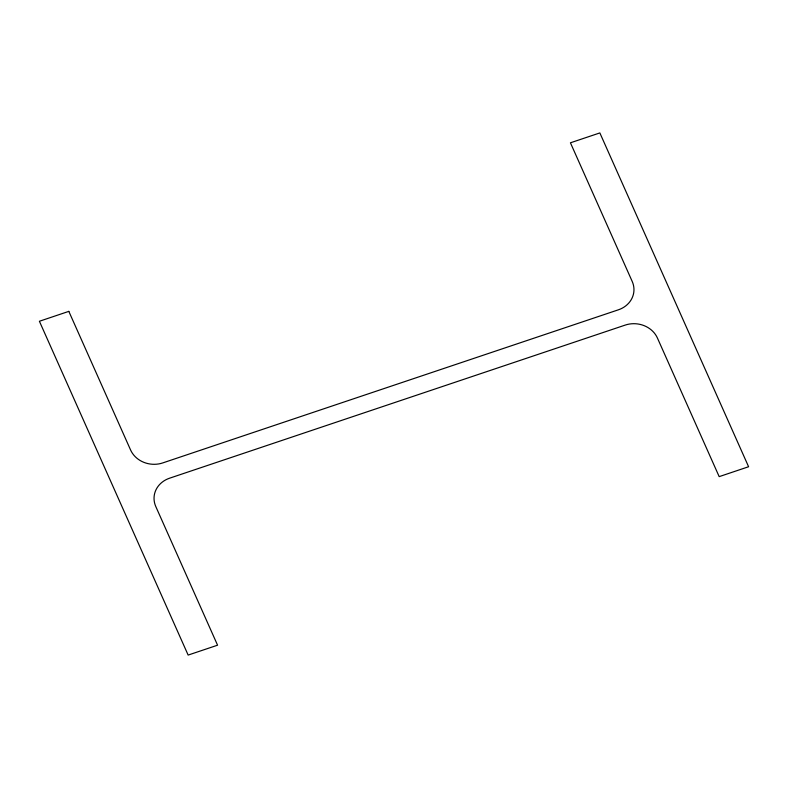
<?xml version="1.0" encoding="UTF-8"?>
<svg xmlns="http://www.w3.org/2000/svg" width="788" height="788" viewBox="0 0 788 788"><rect width="100%" height="100%" fill="white"/><g stroke="black" fill="none" stroke-linecap="round" stroke-linejoin="round"><path stroke-width="1.18" d="M68.822 311.368L39.4 321.258L188.145 655.074L217.567 645.195L155.807 506.576A24.783 22.025 5.6 0 1 169.587 478.198L625.219 325.089A24.783 22.025 5.6 0 1 657.419 338.022L719.178 476.632L748.6 466.742L599.855 132.926L570.433 142.805L632.193 281.424A24.783 22.025 5.6 0 1 618.413 309.802L162.781 462.911A24.783 22.025 5.6 0 1 130.581 449.978L68.822 311.368"/></g></svg>
